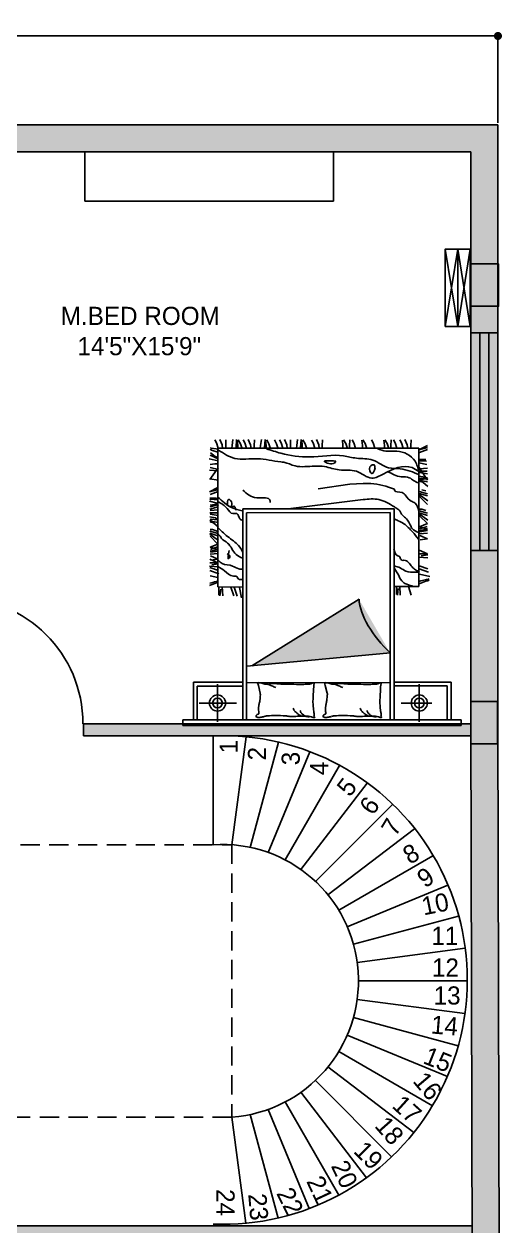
# Model space of a CAD drawing. Header units: inches. Extents: x -1202318 to 15458, y 120 to 819423.
# Drawn here: x 3672.3 to 3830.3, y 366.3 to 763.6 of the extents above; entities that cross this region are included whole.
import ezdxf

# ---------------------------------------------------------------- set-up
doc = ezdxf.new("R2010")
doc.units = ezdxf.units.IN
doc.header["$PDMODE"] = 98
doc.linetypes.add('HIDDEN', pattern=[9.525, 6.35, -3.175])
doc.styles.add('style 2', font='', dxfattribs={"height": 6})
doc.styles.get('style 2').set_extended_font_data('Bahnschrift')
doc.dimstyles.new('ISO-25', dxfattribs={"dimtxt": 6, "dimasz": 2.67, "dimexe": 1.25, "dimexo": 0.625, "dimgap": 0.645, "dimtad": 0, "dimdec": 0, "dimlunit": 3, "dimtxsty": 'style 2', "dimblk": 'DOT', "dimcen": 2.485, "dimclrd": 3, "dimclrt": 256, "dimadec": 0, "dimazin": 0, "dimtfac": 1, "dimtdec": 0, "dimtmove": 0, "dimatfit": 3, "dimfxl": 1, "dimarcsym": 1})

# ---------------------------------------------------------------- blocks, each defined once
blk = doc.blocks.new('A$C2B723114')
for p, q in [((0, 2.905), (2.827, 2.905)), ((0, 2.849), (0, 2.905)), ((2.827, 2.849), (0, 2.849)), ((0.101, 2.465), (0.101, 2.849)), ((0.14, 2.503), (0.14, 2.849)), ((0.424, 2.87), (0.424, 2.485)), ((0.679, 0.705), (0.679, 2.851)), ((0.719, 0.743), (0.719, 2.851)), ((2.178, 2.851), (2.178, 0.745)), ((2.216, 2.851), (2.216, 0.707)), ((2.474, 2.87), (2.474, 2.485)), ((2.68, 2.505), (2.68, 2.851)), ((2.718, 2.467), (2.718, 2.851)), ((2.827, 2.905), (2.827, 2.849)), ((0.609, 2.678), (0.295, 2.678)), ((1.379, 2.5), (1.36, 2.576)), ((2.059, 2.5), (2.04, 2.576)), ((2.659, 2.678), (2.282, 2.678)), ((0.679, 2.465), (0.101, 2.465)), ((0.677, 2.503), (0.14, 2.503)), ((0.719, 2.47), (2.178, 2.472)), ((1.386, 2.472), (1.379, 2.5)), ((2.066, 2.472), (2.059, 2.5)), ((2.219, 2.505), (2.68, 2.505)), ((2.219, 2.467), (2.718, 2.467)), ((2.177, 2.304), (0.718, 2.169)), ((1.036, 1.623), (2.125, 2.299)), ((2.229, 1.608), (2.252, 1.504)), ((2.273, 1.593), (2.306, 1.501)), ((2.307, 1.588), (2.337, 1.501)), ((2.419, 1.588), (2.425, 1.498)), ((2.449, 1.588), (2.439, 1.52)), ((0.427, 0.088), (0.427, 1.494)), ((0.427, 1.494), (0.679, 1.494)), ((0.505, 1.582), (0.535, 1.494)), ((0.617, 1.582), (0.623, 1.492)), ((0.647, 1.582), (0.637, 1.514)), ((0.657, 1.494), (0.657, 1.577)), ((2.469, 1.496), (2.216, 1.502)), ((2.459, 1.501), (2.459, 1.583)), ((2.469, 1.496), (2.469, 0.09)), ((0.317, 1.392), (0.421, 1.369)), ((0.332, 1.348), (0.424, 1.315)), ((2.46, 1.366), (2.552, 1.332)), ((2.469, 1.404), (2.549, 1.386)), ((0.337, 1.314), (0.424, 1.284)), ((2.465, 1.332), (2.552, 1.301)), ((2.465, 1.293), (2.555, 1.287)), ((2.465, 1.264), (2.533, 1.273)), ((2.47, 1.253), (2.552, 1.216)), ((2.552, 1.253), (2.47, 1.253)), ((2.543, 1.228), (2.47, 1.216)), ((0.337, 1.202), (0.427, 1.196)), ((0.337, 1.172), (0.405, 1.182)), ((0.424, 1.162), (0.342, 1.162)), ((0.342, 1.162), (0.424, 1.125)), ((2.549, 1.165), (2.467, 1.16)), ((2.546, 1.146), (2.467, 1.134)), ((2.47, 1.216), (2.546, 1.182)), ((2.549, 1.134), (2.47, 1.12)), ((2.47, 1.12), (2.549, 1.095)), ((2.546, 1.117), (2.473, 1.092)), ((0.416, 1.021), (0.342, 1.009)), ((0.342, 1.009), (0.418, 0.975)), ((2.464, 1.027), (2.552, 0.964)), ((2.549, 1.095), (2.47, 1.063)), ((2.47, 1.063), (2.549, 0.984)), ((2.47, 0.979), (2.552, 0.953)), ((0.421, 0.958), (0.339, 0.953)), ((0.418, 0.939), (0.339, 0.927)), ((0.421, 0.927), (0.342, 0.913)), ((0.342, 0.913), (0.421, 0.888)), ((0.421, 0.888), (0.342, 0.856)), ((0.342, 0.856), (0.421, 0.777)), ((0.418, 0.91), (0.345, 0.885)), ((2.464, 0.939), (2.487, 0.928)), ((2.464, 0.891), (2.515, 0.848)), ((2.467, 0.956), (2.552, 0.933)), ((2.487, 0.928), (2.526, 0.916)), ((2.526, 0.916), (2.549, 0.916)), ((0.336, 0.82), (0.424, 0.757)), ((0.339, 0.749), (0.424, 0.726)), ((0.342, 0.772), (0.424, 0.746)), ((2.178, 0.745), (0.719, 0.743)), ((2.467, 0.846), (2.521, 0.834)), ((2.549, 0.761), (2.467, 0.772)), ((2.473, 0.746), (2.467, 0.741)), ((2.47, 0.817), (2.493, 0.797)), ((2.549, 0.809), (2.47, 0.817)), ((2.552, 0.746), (2.473, 0.746)), ((2.493, 0.797), (2.535, 0.789)), ((2.515, 0.848), (2.549, 0.837)), ((2.521, 0.834), (2.552, 0.829)), ((2.552, 0.829), (2.529, 0.809)), ((2.535, 0.789), (2.552, 0.786)), ((0.336, 0.623), (0.424, 0.561)), ((0.342, 0.66), (0.421, 0.581)), ((0.359, 0.721), (0.399, 0.709)), ((0.399, 0.709), (0.421, 0.709)), ((2.216, 0.707), (0.679, 0.705)), ((0.994, 0.611), (1.755, 0.706)), ((2.549, 0.684), (2.464, 0.662)), ((2.464, 0.619), (2.478, 0.613)), ((2.467, 0.715), (2.549, 0.724)), ((2.552, 0.71), (2.467, 0.684)), ((2.549, 0.667), (2.476, 0.659)), ((2.476, 0.647), (2.555, 0.628)), ((2.478, 0.613), (2.541, 0.608)), ((2.541, 0.608), (2.552, 0.613)), ((0.339, 0.553), (0.424, 0.53)), ((0.342, 0.575), (0.424, 0.55)), ((0.359, 0.524), (0.399, 0.513)), ((1.452, 0.502), (1.131, 0.454)), ((2.467, 0.599), (2.487, 0.596)), ((2.467, 0.531), (2.549, 0.56)), ((2.467, 0.509), (2.555, 0.534)), ((2.555, 0.534), (2.47, 0.489)), ((2.487, 0.596), (2.552, 0.596)), ((0.336, 0.478), (0.387, 0.436)), ((0.421, 0.415), (0.336, 0.392)), ((0.339, 0.433), (0.393, 0.422)), ((0.424, 0.287), (0.339, 0.415)), ((0.342, 0.405), (0.365, 0.385)), ((0.421, 0.396), (0.342, 0.405)), ((0.421, 0.398), (0.348, 0.39)), ((0.365, 0.385), (0.407, 0.377)), ((0.387, 0.436), (0.421, 0.425)), ((0.393, 0.422), (0.424, 0.416)), ((0.424, 0.416), (0.402, 0.396)), ((0.407, 0.377), (0.424, 0.374)), ((1.131, 0.454), (0.994, 0.448)), ((2.467, 0.413), (2.552, 0.402)), ((2.467, 0.288), (2.552, 0.408)), ((0.421, 0.338), (0.339, 0.349)), ((0.339, 0.292), (0.421, 0.301)), ((0.424, 0.324), (0.345, 0.324)), ((0.348, 0.257), (0.427, 0.237)), ((2.464, 0.305), (2.549, 0.285)), ((2.467, 0.319), (2.555, 0.313)), ((2.47, 0.249), (2.501, 0.249)), ((2.501, 0.249), (2.549, 0.255)), ((0.339, 0.104), (0.421, 0.132)), ((0.351, 0.223), (0.413, 0.217)), ((0.359, 0.206), (0.424, 0.206)), ((0.413, 0.217), (0.424, 0.223)), ((2.467, 0.218), (2.56, 0.198)), ((2.467, 0.198), (2.549, 0.161)), ((2.467, 0.184), (2.498, 0.175)), ((2.47, 0.13), (2.535, 0.11)), ((2.498, 0.175), (2.546, 0.136)), ((0.339, 0.082), (0.427, 0.107)), ((0.427, 0.107), (0.342, 0.062)), ((2.469, 0.09), (0.427, 0.088)), ((0.511, 0.066), (0.508, 0.006)), ((0.511, 0.094), (0.511, 0.066)), ((0.542, 0.094), (0.547, 0.057)), ((0.547, 0.057), (0.57, 0.001)), ((0.587, 0.088), (0.604, 0.035)), ((0.604, 0.035), (0.621, 0.006)), ((0.651, 0.088), (0.668, 0.035)), ((0.668, 0.035), (0.685, 0.006)), ((0.713, 0.066), (0.71, 0.006)), ((0.713, 0.094), (0.713, 0.066)), ((0.733, 0.094), (0.75, 0.043)), ((0.75, 0.043), (0.773, 0.004)), ((0.779, 0.091), (0.779, 0.063)), ((0.779, 0.063), (0.784, 0.007)), ((0.874, 0.088), (0.891, 0.035)), ((0.891, 0.035), (0.908, 0.006)), ((0.956, 0.094), (0.973, 0.043)), ((0.973, 0.043), (0.996, 0.004)), ((1.001, 0.091), (1.001, 0.063)), ((1.001, 0.063), (1.007, 0.007)), ((1.072, 0.088), (1.089, 0.035)), ((1.089, 0.035), (1.106, 0.006)), ((1.134, 0.066), (1.131, 0.006)), ((1.134, 0.094), (1.134, 0.066)), ((1.154, 0.094), (1.171, 0.043)), ((1.171, 0.043), (1.194, 0.004)), ((1.2, 0.091), (1.2, 0.063)), ((1.2, 0.063), (1.205, 0.007)), ((1.409, 0.066), (1.406, 0.006)), ((1.409, 0.094), (1.409, 0.066)), ((1.44, 0.094), (1.446, 0.057)), ((1.446, 0.057), (1.468, 0.001)), ((1.485, 0.088), (1.502, 0.035)), ((1.502, 0.035), (1.519, 0.008)), ((1.567, 0.096), (1.584, 0.045)), ((1.584, 0.045), (1.607, 0.006)), ((1.613, 0.093), (1.613, 0.065)), ((1.613, 0.065), (1.618, 0.008)), ((1.63, 0.085), (1.624, 0.003)), ((1.669, 0.062), (1.661, 0.003)), ((1.672, 0.088), (1.669, 0.062)), ((1.734, 0.065), (1.732, 0.006)), ((1.734, 0.093), (1.734, 0.065)), ((1.766, 0.093), (1.771, 0.057)), ((1.771, 0.057), (1.794, 0)), ((1.811, 0.088), (1.828, 0.034)), ((1.828, 0.034), (1.845, 0.006)), ((1.857, 0.096), (1.874, 0.045)), ((1.874, 0.045), (1.896, 0.006)), ((1.934, 0.096), (1.951, 0.045)), ((1.951, 0.045), (1.974, 0.006)), ((1.98, 0.093), (1.98, 0.065)), ((1.98, 0.065), (1.985, 0.008)), ((1.997, 0.085), (1.991, 0.003)), ((2.036, 0.062), (2.028, 0.003)), ((2.039, 0.088), (2.036, 0.062)), ((2.101, 0.065), (2.098, 0.006)), ((2.101, 0.093), (2.101, 0.065)), ((2.132, 0.093), (2.138, 0.057)), ((2.138, 0.057), (2.161, 0)), ((2.178, 0.088), (2.195, 0.034)), ((2.195, 0.034), (2.212, 0.006)), ((2.224, 0.096), (2.241, 0.045)), ((2.241, 0.045), (2.263, 0.006)), ((2.269, 0.093), (2.269, 0.065)), ((2.269, 0.065), (2.275, 0.008)), ((2.286, 0.085), (2.28, 0.003)), ((2.326, 0.062), (2.317, 0.003)), ((2.328, 0.088), (2.326, 0.062)), ((2.391, 0.065), (2.388, 0.006)), ((2.391, 0.093), (2.391, 0.065)), ((2.422, 0.093), (2.427, 0.057)), ((2.427, 0.057), (2.45, 0)), ((2.464, 0.099), (2.538, 0.088)), ((2.467, 0.088), (2.484, 0.034)), ((2.484, 0.034), (2.501, 0.006)), ((2.535, 0.11), (2.549, 0.099)), ((2.538, 0.088), (2.546, 0.082))]:
    blk.add_line(p, q)
for centre, radius in [((0.424, 2.678), 0.0821), ((0.424, 2.678), 0.0493), ((2.474, 2.678), 0.0821), ((2.474, 2.678), 0.0493)]:
    blk.add_circle(centre, radius)
for centre, radius, start, end in [((0.809, 2.821), 0.00315, 111.7883, 160.436), ((0.808, 2.821), 0.00214, 160.436, 281.8931), ((0.816, 2.802), 0.0232, 94.3025, 111.7883), ((0.809, 2.815), 0.00394, 21.9904, 101.8931), ((0.799, 2.811), 0.0144, 338.579, 21.9904), ((0.816, 2.799), 0.0266, 59.3487, 94.3025), ((0.855, 2.864), 0.0497, 239.3487, 264.7408), ((0.92, 3.568), 0.757, 264.7408, 268.0921), ((0.868, 2.725), 0.0915, 74.0648, 94.2159), ((0.868, 2.725), 0.0915, 53.9136, 74.0648), ((0.941, 4.189), 1.378, 268.0921, 270.5757), ((0.86, 2.61), 0.216, 62.7604, 69.1397), ((0.947, 3.616), 0.805, 270.5757, 274.8018), ((1.036, 2.548), 0.267, 87.4614, 94.8018), ((1.042, 2.674), 0.14, 79.8101, 87.4614), ((1.153, 3.293), 0.488, 259.8101, 263.9133), ((1.204, 3.77), 0.967, 263.9133, 270), ((1.204, 3.432), 0.629, 270, 277.5469), ((1.257, 3.029), 0.223, 277.5469, 285.744), ((1.394, 2.544), 0.281, 98.4372, 105.744), ((1.375, 2.675), 0.149, 90, 98.4372), ((1.375, 2.74), 0.0833, 78.7276, 90), ((1.389, 2.81), 0.0121, 333.4195, 78.7276), ((1.489, 2.821), 0.00315, 111.7883, 160.436), ((1.488, 2.821), 0.00214, 160.436, 281.8931), ((1.497, 2.802), 0.0232, 94.3025, 111.7883), ((1.489, 2.815), 0.00394, 21.9904, 101.8931), ((1.48, 2.811), 0.0144, 338.579, 21.9904), ((1.497, 2.799), 0.0266, 59.3487, 94.3025), ((1.536, 2.864), 0.0497, 239.3487, 264.7408), ((1.601, 3.568), 0.757, 264.7408, 268.0921), ((1.548, 2.725), 0.0915, 74.0648, 94.2159), ((1.548, 2.725), 0.0915, 53.9136, 74.0648), ((1.621, 4.189), 1.378, 268.0921, 270.5757), ((1.54, 2.61), 0.216, 62.7604, 69.1397), ((1.627, 3.616), 0.805, 270.5757, 274.8018), ((1.717, 2.548), 0.267, 87.4614, 94.8018), ((1.722, 2.674), 0.14, 79.8101, 87.4614), ((1.834, 3.293), 0.488, 259.8101, 263.9133), ((1.884, 3.77), 0.967, 263.9133, 270), ((1.884, 3.432), 0.629, 270, 277.5469), ((1.938, 3.029), 0.223, 277.5469, 285.744), ((2.075, 2.544), 0.281, 98.4372, 105.744), ((2.055, 2.675), 0.149, 90, 98.4372), ((2.055, 2.74), 0.0833, 78.7276, 90), ((2.069, 2.81), 0.0121, 333.4195, 78.7276), ((0.841, 2.795), 0.0302, 158.579, 188.1335), ((1.036, 2.823), 0.227, 188.1335, 192.1095), ((0.635, 2.737), 0.183, 7.6809, 12.1095), ((-0.018, 2.649), 0.842, 3.3687, 7.6809), ((0.198, 2.661), 0.626, 358.3669, 3.3687), ((0.868, 2.725), 0.0915, 36.1766, 53.9136), ((0.868, 2.725), 0.0915, 18.4397, 36.1766), ((0.926, 2.739), 0.0708, 51.6114, 62.7604), ((0.746, 2.511), 0.361, 46.1885, 51.6114), ((0.852, 2.622), 0.208, 39.0349, 46.1885), ((0.978, 2.724), 0.0455, 28.3168, 39.0349), ((0.856, 2.658), 0.185, 23.0028, 28.3168), ((0.572, 2.843), 0.813, 347.8016, 350.3156), ((1.371, 2.819), 0.0315, 274.4002, 333.4195), ((0.923, 2.738), 0.453, 0, 6.2324), ((1.188, 2.738), 0.188, 350.3156, 0), ((1.521, 2.795), 0.0302, 158.579, 188.1335), ((1.716, 2.823), 0.227, 188.1335, 192.1095), ((1.315, 2.737), 0.183, 7.6809, 12.1095), ((0.662, 2.649), 0.842, 3.3687, 7.6809), ((0.878, 2.661), 0.626, 358.3669, 3.3687), ((1.548, 2.725), 0.0915, 36.1766, 53.9136), ((1.548, 2.725), 0.0915, 18.4397, 36.1766), ((1.607, 2.739), 0.0708, 51.6114, 62.7604), ((1.426, 2.511), 0.361, 46.1885, 51.6114), ((1.533, 2.622), 0.208, 39.0349, 46.1885), ((1.659, 2.724), 0.0455, 28.3168, 39.0349), ((1.536, 2.658), 0.185, 23.0028, 28.3168), ((1.253, 2.843), 0.813, 347.8016, 350.3156), ((2.052, 2.819), 0.0315, 274.4002, 333.4195), ((1.603, 2.738), 0.453, 0, 6.2324), ((1.869, 2.738), 0.188, 350.3156, 0), ((-11.732, 3.282), 12.572, 356.4951, 356.945), ((-0.435, 2.679), 1.259, 356.945, 358.3669), ((1.965, 2.566), 0.607, 171.9949, 177.3351), ((1.42, 2.591), 0.0624, 177.3351, 194.0452), ((1.653, 2.61), 0.292, 167.8016, 171.9949), ((-11.052, 3.282), 12.572, 356.4951, 356.945), ((0.245, 2.679), 1.259, 356.945, 358.3669), ((2.645, 2.566), 0.607, 171.9949, 177.3351), ((2.101, 2.591), 0.0624, 177.3351, 194.0452), ((2.333, 2.61), 0.292, 167.8016, 171.9949), ((0.521, 2.532), 0.296, 350.0016, 356.4951), ((0.83, 2.477), 0.0178, 170.0016, 196.6978), ((0.814, 2.473), 0.00122, 196.6978, 277.1204), ((0.804, 2.551), 0.0807, 277.1204, 286.2212), ((0.807, 2.542), 0.0707, 286.2212, 297.2841), ((0.858, 2.442), 0.0418, 102.869, 117.2841), ((0.879, 2.352), 0.135, 93.574, 102.869), ((0.938, 1.415), 1.073, 90.2865, 93.574), ((0.959, -2.784), 5.272, 89.0296, 90.2865), ((0.995, -0.612), 3.1, 87.3904, 89.0296), ((1.085, 1.364), 1.122, 85.3824, 87.3904), ((1.28, 3.773), 1.295, 265.3824, 267.2509), ((1.492, 3.136), 0.681, 244.6889, 246.5156), ((1.228, 2.691), 0.212, 267.2509, 281.5586), ((1.492, 3.136), 0.681, 246.5156, 248.3423), ((1.492, 3.136), 0.681, 248.3423, 250.572), ((1.492, 3.136), 0.681, 250.572, 252.8018), ((1.297, 2.351), 0.135, 83.5659, 101.5586), ((1.3, 2.375), 0.11, 72.6136, 83.5659), ((1.396, 2.683), 0.212, 252.6136, 260.5159), ((1.403, 2.72), 0.25, 260.5159, 265.9171), ((1.385, 2.472), 0.000845, 265.9171, 14.0449), ((1.51, 2.477), 0.0178, 170.0016, 196.6978), ((1.201, 2.532), 0.296, 350.0016, 356.4951), ((1.494, 2.473), 0.00122, 196.6978, 277.1204), ((1.484, 2.551), 0.0807, 277.1204, 286.2212), ((1.487, 2.542), 0.0707, 286.2212, 297.2841), ((1.539, 2.442), 0.0418, 102.869, 117.2841), ((1.559, 2.352), 0.135, 93.574, 102.869), ((1.618, 1.415), 1.073, 90.2865, 93.574), ((1.639, -2.784), 5.272, 89.0296, 90.2865), ((1.676, -0.612), 3.1, 87.3904, 89.0296), ((1.766, 1.364), 1.122, 85.3824, 87.3904), ((1.96, 3.773), 1.295, 265.3824, 267.2509), ((2.172, 3.136), 0.681, 244.6889, 246.5156), ((1.908, 2.691), 0.212, 267.2509, 281.5586), ((2.172, 3.136), 0.681, 246.5156, 248.3423), ((2.172, 3.136), 0.681, 248.3423, 250.572), ((2.172, 3.136), 0.681, 250.572, 252.8018), ((1.978, 2.351), 0.135, 83.5659, 101.5586), ((1.981, 2.375), 0.11, 72.6136, 83.5659), ((2.077, 2.683), 0.212, 252.6136, 260.5159), ((2.083, 2.72), 0.25, 260.5159, 265.9171), ((2.065, 2.472), 0.000845, 265.9171, 14.0449)]:
    blk.add_arc(centre, radius, start, end)
blk.add_ellipse((0.496, 1.913), major_axis=(0.489, -0.46), ratio=0.503305, start_param=0.491272, end_param=1.591113)
for points, knots in [([(0.427, 1.468), (0.404, 1.458), (0.369, 1.444), (0.334, 1.434), (0.322, 1.431)], [0, 0, 0, 0, 98.452083, 144.639601, 144.639601, 144.639601, 144.639601]), ([(0.677, 1.31), (0.661, 1.334), (0.632, 1.38), (0.604, 1.45), (0.542, 1.475), (0.506, 1.487), (0.485, 1.494)], [0, 0, 0, 0, 110.980521, 216.571322, 273.316778, 363.252298, 363.252298, 363.252298, 363.252298]), ([(2.555, 1.485), (2.531, 1.476), (2.503, 1.464), (2.474, 1.455), (2.469, 1.454)], [0, 0, 0, 0, 98.452083, 119.481049, 119.481049, 119.481049, 119.481049]), ([(0.424, 1.442), (0.403, 1.437), (0.369, 1.428), (0.335, 1.42), (0.322, 1.417)], [0, 0, 0, 0, 84.638756, 136.955563, 136.955563, 136.955563, 136.955563]), ([(0.677, 1.286), (0.657, 1.291), (0.615, 1.302), (0.554, 1.353), (0.482, 1.349), (0.436, 1.349), (0.423, 1.349)], [0, 0, 0, 0, 80.250278, 168.388677, 295.908361, 346.663112, 346.663112, 346.663112, 346.663112]), ([(0.423, 1.344), (0.437, 1.339), (0.464, 1.326), (0.513, 1.285), (0.546, 1.216), (0.613, 1.235), (0.614, 1.191), (0.664, 1.181), (0.674, 1.144), (0.682, 1.115)], [0, 0, 0, 0, 56.745495, 115.23739, 254.956954, 286.678662, 337.828324, 366.201072, 468.500395, 468.500395, 468.500395, 468.500395]), ([(2.215, 1.421), (2.233, 1.425), (2.264, 1.43), (2.276, 1.384), (2.343, 1.397), (2.395, 1.334), (2.447, 1.303), (2.47, 1.29)], [0, 0, 0, 0, 61.886907, 102.717887, 145.699352, 284.082577, 386.765171, 386.765171, 386.765171, 386.765171]), ([(2.552, 1.46), (2.531, 1.455), (2.503, 1.448), (2.475, 1.441), (2.469, 1.439)], [0, 0, 0, 0, 84.638756, 111.94623, 111.94623, 111.94623, 111.94623]), ([(2.215, 1.319), (2.229, 1.319), (2.268, 1.319), (2.329, 1.271), (2.414, 1.279), (2.454, 1.24), (2.466, 1.228)], [0, 0, 0, 0, 57.155505, 146.33427, 287.936209, 355.396728, 355.396728, 355.396728, 355.396728]), ([(2.357, 1.127), (2.366, 1.176), (2.376, 1.235), (2.337, 1.185), (2.36, 1.171), (2.377, 1.161)], [0, 0, 0, 0, 107.853607, 130.728419, 189.220329, 189.220329, 189.220329, 189.220329]), ([(2.215, 1.148), (2.225, 1.129), (2.258, 1.067), (2.361, 1.001), (2.431, 0.934), (2.466, 0.9)], [0, 0, 0, 0, 83.02987, 271.460712, 463.033803, 463.033803, 463.033803, 463.033803]), ([(2.218, 1.206), (2.242, 1.196), (2.312, 1.166), (2.342, 1.055), (2.427, 1.022), (2.447, 0.981), (2.462, 0.968), (2.47, 0.962)], [0, 0, 0, 0, 97.73655, 287.59661, 389.176293, 423.403759, 463.679181, 463.679181, 463.679181, 463.679181]), ([(0.682, 0.803), (0.667, 0.812), (0.634, 0.832), (0.579, 0.852), (0.535, 0.897), (0.483, 0.946), (0.452, 0.988), (0.433, 1.013)], [0, 0, 0, 0, 65.318952, 150.437229, 226.833166, 307.58338, 429.454095, 429.454095, 429.454095, 429.454095]), ([(0.428, 0.945), (0.455, 0.935), (0.496, 0.921), (0.522, 0.844), (0.563, 0.795), (0.611, 0.757), (0.621, 0.717), (0.654, 0.702), (0.672, 0.69), (0.677, 0.686)], [0, 0, 0, 0, 102.299436, 159.044876, 303.717955, 348.579152, 391.138254, 454.581655, 477.456496, 477.456496, 477.456496, 477.456496]), ([(0.428, 0.74), (0.435, 0.703), (0.444, 0.65), (0.519, 0.627), (0.555, 0.581), (0.598, 0.524), (0.679, 0.541), (0.677, 0.509), (0.677, 0.506)], [0, 0, 0, 0, 130.791737, 187.537266, 286.231946, 353.673191, 460.023761, 472.712403, 472.712403, 472.712403, 472.712403]), ([(2.215, 0.823), (2.227, 0.82), (2.261, 0.812), (2.261, 0.74), (2.335, 0.766), (2.379, 0.684), (2.434, 0.652), (2.466, 0.633)], [0, 0, 0, 0, 46.747668, 127.438174, 179.649794, 280.561838, 429.605131, 429.605131, 429.605131, 429.605131]), ([(0.677, 0.686), (0.728, 0.655), (0.825, 0.594), (0.939, 0.606), (0.994, 0.611)], [0, 0, 0, 0, 225.995823, 434.686543, 434.686543, 434.686543, 434.686543]), ([(2.215, 0.517), (2.176, 0.552), (2.105, 0.618), (1.936, 0.58), (1.939, 0.634), (1.939, 0.64)], [0, 0, 0, 0, 208.073343, 389.01094, 409.01094, 409.01094, 409.01094, 409.01094]), ([(2.222, 0.725), (2.26, 0.716), (2.355, 0.694), (2.426, 0.627), (2.47, 0.586)], [0, 0, 0, 0, 148.665024, 375.555892, 375.555892, 375.555892, 375.555892]), ([(2.372, 0.674), (2.374, 0.643), (2.377, 0.588), (2.315, 0.638), (2.34, 0.702), (2.297, 0.665), (2.292, 0.696), (2.289, 0.718)], [0, 0, 0, 0, 83.446591, 150.887818, 201.642461, 230.015204, 286.760644, 286.760644, 286.760644, 286.760644]), ([(0.677, 0.506), (0.755, 0.479), (0.859, 0.444), (0.967, 0.447), (0.994, 0.448)], [0, 0, 0, 0, 319.374611, 421.61723, 421.61723, 421.61723, 421.61723]), ([(2.463, 0.109), (2.409, 0.144), (2.29, 0.223), (2.062, 0.177), (1.901, 0.225), (1.77, 0.234), (1.694, 0.277), (1.553, 0.279), (1.4, 0.259), (1.232, 0.327), (1.059, 0.294), (0.922, 0.426), (0.736, 0.32), (0.559, 0.239), (0.45, 0.312), (0.427, 0.327)], [0, 0, 0, 0, 239.874704, 538.942419, 850.40885, 893.390315, 1047.998294, 1176.505142, 1437.500972, 1637.333004, 1864.324391, 2089.058767, 2248.736533, 2637.953392, 2744.252142, 2744.252142, 2744.252142, 2744.252142]), ([(0.433, 0.443), (0.45, 0.436), (0.483, 0.422), (0.531, 0.376), (0.632, 0.388), (0.7, 0.351), (0.742, 0.328)], [0, 0, 0, 0, 70.931849, 139.556414, 248.154027, 434.709995, 434.709995, 434.709995, 434.709995]), ([(1.977, 0.096), (1.929, 0.112), (1.786, 0.157), (1.522, 0.199), (1.261, 0.141), (1.053, 0.202), (0.886, 0.188), (0.76, 0.304), (0.621, 0.292), (0.519, 0.32), (0.457, 0.346), (0.428, 0.358)], [0, 0, 0, 0, 198.710624, 582.73994, 1031.873213, 1206.082894, 1423.278209, 1655.952104, 1808.744089, 1945.69963, 2068.229211, 2068.229211, 2068.229211, 2068.229211]), ([(0.847, 0.094), (0.82, 0.105), (0.757, 0.129), (0.62, 0.103), (0.462, 0.184), (0.437, 0.294), (0.428, 0.333)], [0, 0, 0, 0, 112.422038, 258.341957, 533.791494, 688.286079, 688.286079, 688.286079, 688.286079]), ([(0.872, 0.294), (0.882, 0.322), (0.904, 0.381), (0.952, 0.277), (0.873, 0.245), (0.876, 0.28), (0.877, 0.294)], [0, 0, 0, 0, 82.720021, 175.094899, 237.579423, 282.440623, 282.440623, 282.440623, 282.440623]), ([(1.271, 0.221), (1.334, 0.217), (1.453, 0.21), (1.297, 0.266), (1.276, 0.228), (1.271, 0.221)], [0, 0, 0, 0, 150.888188, 283.977876, 315.699589, 315.699589, 315.699589, 315.699589])]:
    blk.add_open_spline(points, degree=3, knots=knots)
blk = doc.blocks.new('D1 inch')
for p, q in [((0, 41.76), (0, 0)), ((3, 41.65), (3, 0)), ((0, 0), (3, 0)), ((41.76, 0), (42, 0))]:
    blk.add_line(p, q)
blk.add_arc((0, 0), 41.76, 0, 90)
blk = doc.blocks.new('W1')
for p, q in [((-36, 9), (-36, 0)), ((-36, 9), (36, 9)), ((36, 9), (36, 0)), ((-36, 0), (36, 0))]:
    blk.add_line(p, q)
at = {"ltscale": 0.25}
for p, q in [((-36, 6), (36, 6)), ((-36, 3), (36, 3))]:
    blk.add_line(p, q, dxfattribs=at)
blk = doc.blocks.new('_Dot')
at = {"color": 0, "linetype": 'ByBlock', "lineweight": -2}
blk.add_line((-0.5, 0), (-1, 0), dxfattribs=at)
at = {"color": 0, "linetype": 'ByBlock', "const_width": 0.5}
blk.add_lwpolyline([(-0.25, 0, 1), (0.25, 0, 1)], format="xyb", close=True, dxfattribs=at)
blk = doc.blocks.new('*D187')
at = {"color": 0, "lineweight": -2, "transparency": 16777216}
for p, q in [((3470.01, 730.95), (3470.01, 760.92)), ((3829.01, 730.95), (3829.01, 760.92))]:
    blk.add_line(p, q, dxfattribs=at)
at = {"color": 3, "lineweight": -2, "transparency": 16777216}
for p, q in [((3472.68, 759.67), (3637.82, 759.67)), ((3826.34, 759.67), (3661.2, 759.67))]:
    blk.add_line(p, q, dxfattribs=at)
at = {"layer": 'Defpoints', "color": 0, "transparency": 16777216}
for p in [(3829.01, 759.67), (3470.01, 730.32), (3829.01, 730.32)]:
    blk.add_point(p, dxfattribs=at)
at = {"color": 3, "lineweight": -2, "transparency": 16777216, "xscale": 2.67, "yscale": 2.67, "zscale": 2.67, "rotation": 180}
blk.add_blockref('_Dot', (3470.01, 759.67), dxfattribs=at)
at = {"color": 3, "lineweight": -2, "transparency": 16777216, "xscale": 2.67, "yscale": 2.67, "zscale": 2.67}
blk.add_blockref('_Dot', (3829.01, 759.67), dxfattribs=at)
at = {"transparency": 16777216, "insert": (3649.51, 759.67), "char_height": 6, "attachment_point": 5, "style": 'style 2'}
blk.add_mtext('29\'-11"', dxfattribs=at)
blk = doc.blocks.new('*U190')
for p, q in [((0, 0), (38, 235)), ((38, 0), (0, 235)), ((38, 0), (76, 235)), ((76, 0), (38, 235))]:
    blk.add_line(p, q)
for points in [[(0, 0), (38, 0), (38, 235), (0, 235)], [(38, 0), (76, 0), (76, 235), (38, 235)]]:
    blk.add_lwpolyline(points, close=True)

msp = doc.modelspace()

# ---------------------------------------------------------------- hatches: boundary and pattern name
at = {"linetype": 'ByBlock'}
h = msp.add_hatch(color=250, dxfattribs=at)
h.dxf.hatch_style = 1
h.paths.add_polyline_path([(3829.01, 730.32), (3470.01, 730.32), (3470.01, 715.39), (3479.01, 715.39), (3479.01, 721.32), (3643.01, 721.32), (3647.01, 721.32), (3820.01, 721.32), (3820.01, 661.54), (3829.01, 661.54)])
h.paths.add_polyline_path([(3479.01, 657.32), (3643.01, 657.32), (3643.01, 661.32), (3611.62, 661.32, -0.057733), (3608.93, 661.01, -0.057733), (3606.24, 661.32), (3479.01, 661.32), (3479.01, 667.39), (3470.01, 667.39), (3470.01, 622.61), (3479.01, 622.61)])
h.paths.add_polyline_path([(3479.01, 528.32), (3497.27, 528.32), (3497.27, 532.32), (3479.01, 532.32), (3479.01, 622.61), (3470.01, 622.61), (3470.01, 201.32), (3579.01, 201.32), (3579.01, 210.32), (3479.01, 210.32), (3479.01, 310.32), (3579.01, 310.32), (3579.01, 326.32), (3575.01, 326.32), (3575.01, 314.32), (3479.01, 314.32), (3479.01, 362.32), (3575.01, 362.32), (3575.01, 359.32), (3579.01, 359.32), (3584.35, 359.32), (3584.35, 366.32), (3479.01, 366.32)])
h.paths.add_polyline_path([(3829.01, 532.32), (3829.01, 661.54), (3820.01, 661.54), (3820.01, 532.31), (3820.56, 311.32), (3732.56, 311.32), (3678.01, 311.32), (3678.01, 307.18), (3736.58, 307.32), (3820.57, 307.32), (3820.69, 259.32), (3736.69, 259.32), (3736.66, 271.49), (3732.66, 271.48), (3732.7, 255.32), (3820.7, 255.32), (3821.01, 130.32), (3633.01, 130.32), (3633.01, 183.32), (3633.01, 304.06), (3633.01, 311.32), (3633.01, 362.32), (3820.43, 362.32), (3820.42, 366.32), (3626.01, 366.32), (3626.01, 362.32), (3629.01, 362.32), (3629.01, 210.32), (3621.01, 210.32), (3621.01, 201.32), (3624.01, 201.32), (3624.01, 121.32), (3830.04, 121.32)])
h = msp.add_hatch(color=250)
h.dxf.hatch_style = 1
h.paths.add_polyline_path([(3647.01, 685.32), (3643.01, 685.32), (3643.01, 532.32), (3618.19, 532.32), (3618.19, 528.32), (3650.01, 528.32), (3650.01, 532.32), (3647.01, 532.32)])
h.paths.add_polyline_path([(3820.01, 532.32), (3692.01, 532.32), (3692.01, 528.32), (3734.88, 528.32, -0.020116), (3741.38, 528.32), (3820.02, 528.32)])
at = {"true_color": 0x293189}
h = msp.add_hatch(color=177, dxfattribs=at)
h.dxf.hatch_style = 1
edge = h.paths.add_edge_path()
edge.add_ellipse((3800.65, 564.05), major_axis=(-15.91, 14.99), ratio=0.503305, start_angle=28.1478, end_angle=91.0827, ccw=False)
edge.add_line((3783.06, 573.49), (3747.66, 551.5))
edge.add_line((3747.66, 551.5), (3793.41, 555.74))
edge.add_line((3793.41, 555.74), (3793.41, 555.76))

# ---------------------------------------------------------------- linework, layer by layer
for p, q in [((3470.01, 730.32), (3829.01, 730.32)), ((3829.01, 730.32), (3829.01, 532.32)), ((3647.01, 721.32), (3820.01, 721.32)), ((3820.01, 721.32), (3820.01, 532.32)), ((3692.01, 532.32), (3692.01, 528.32)), ((3692.01, 532.32), (3820.01, 532.32)), ((3732.01, 532.08), (3732.01, 531.78)), ((3820.01, 532.3), (3820.56, 311.32)), ((3829.01, 532.32), (3830.04, 121.32)), ((3692.01, 528.32), (3820.01, 528.32)), ((3734.88, 492.35), (3734.88, 528.32)), ((3741.02, 492.32), (3745.72, 527.99)), ((3756.42, 526.21), (3747.1, 491.46)), ((3766.79, 523.02), (3753.01, 489.78)), ((3776.64, 518.48), (3758.64, 487.32)), ((3785.79, 512.66), (3763.88, 484.11)), ((3794.09, 505.67), (3768.63, 480.23)), ((3801.38, 497.63), (3772.81, 475.73)), ((3776.35, 470.71), (3807.53, 488.7)), ((3779.17, 465.25), (3812.43, 479.02)), ((3781.22, 459.46), (3815.99, 468.77)), ((3782.46, 453.45), (3818.15, 458.14)), ((3782.88, 447.32), (3818.88, 447.32)), ((3782.46, 441.19), (3818.11, 436.5)), ((3781.22, 435.18), (3815.9, 425.89)), ((3779.17, 429.39), (3812.29, 415.68)), ((3776.35, 423.94), (3807.35, 406.05)), ((3801.17, 397.17), (3772.81, 418.91)), ((3768.63, 414.42), (3793.86, 389.2)), ((3785.57, 382.28), (3763.88, 410.53)), ((3758.64, 407.32), (3776.42, 376.54)), ((3745.6, 367.23), (3741.02, 402.32)), ((3756.28, 368.95), (3747.1, 403.18)), ((3766.61, 372.07), (3753.01, 404.86)), ((3626.01, 366.32), (3820.42, 366.32))]:
    msp.add_line(p, q)
at = {"linetype": 'ByBlock'}
for p, q in [((3692.42, 721.32), (3692.42, 705.04)), ((3774.6, 705.04), (3774.6, 721.32)), ((3692.42, 705.04), (3774.6, 705.04)), ((3820.01, 661.54), (3829.01, 661.54)), ((3820.01, 589.54), (3829.01, 589.54))]:
    msp.add_line(p, q, dxfattribs=at)
for points in [[(3820.2, 684.3), (3829.2, 684.3), (3829.2, 670.3), (3820.2, 670.3)], [(3819.87, 539.71), (3828.87, 539.71), (3828.87, 525.71), (3819.87, 525.71)]]:
    msp.add_lwpolyline(points, dxfattribs=at)
at = {"linetype": 'HIDDEN'}
msp.add_lwpolyline([(3528.24, 492.35), (3741.02, 492.35), (3741.02, 402.32), (3528.24, 402.32)], close=True, dxfattribs=at)
for centre, radius, start, end in [((3738.13, 447.63), 80.75, 267.6952, 92.3048), ((3737.76, 447.32), 45.12, 274.1399, 93.6656)]:
    msp.add_arc(centre, radius, start, end)

# ---------------------------------------------------------------- block references
at = {"linetype": 'ByBlock', "xscale": 0.1087224056793524, "yscale": 0.1087224056793524, "zscale": 0.1087224056793524}
msp.add_blockref('*U190', (3811.61, 663.65), dxfattribs=at)
at = {"linetype": 'HIDDEN', "rotation": 270}
msp.add_blockref('W1', (3820.01, 625.54), dxfattribs=at)
at = {"xscale": 32.5511795940252, "yscale": 32.5511795940252, "zscale": 32.5511795940252, "rotation": 180}
msp.add_blockref('A$C2B723114', (3816.8, 626.33), dxfattribs=at)
msp.add_blockref('D1 inch', (3650.01, 532.32))

# ---------------------------------------------------------------- texts
at = {"char_height": 6, "attachment_point": 1, "style": 'style 2'}
for s, width, insert in [('\\pi7.8263;M.BED ROOM\\P\\pi13.37;14\'5"X15\'9"', 63.9951, (3676.6, 670.14)), ('\\pi7.9904;11 ', 20.4869, (3798.99, 465.24)), ('\\pi7.0681;12 ', 20.4869, (3800.12, 454.75)), ('\\pi7.0784;13 ', 20.4869, (3800.66, 445.51))]:
    msp.add_mtext_dynamic_manual_height_columns(s, width=width, gutter_width=30, heights=[0], dxfattribs=dict(at, insert=insert))
for s, width, heights, insert, rotation in [('\\pi9.3955;1 ', 20.4869, [0], (3736.96, 513.11), 90), ('\\pi8.5144;2  ', 20.4869, [0], (3746.32, 511.68), 90), ('\\pi8.4835;3 ', 20.4869, [0], (3757.48, 510.11), 90), ('\\pi8.3143;4 ', 20.4869, [0], (3766.9, 507.01), 90), ('\\pi8.5619;5 ', 20.4869, [0], (3770.06, 504.69), 52.4785), ('\\pi8.5702;6', 20.4869, [6.06], (3777.73, 498.34), 54.0207), ('\\pi8.6114;7 ', 20.4869, [0], (3785.58, 490.52), 58.7279), ('\\pi8.4237;8 ', 20.4869, [0], (3789.53, 486.65), 29.9829), ('\\pi8.5702;9 ', 20.4869, [0], (3794.41, 478.03), 33.8663), ('\\pi7.0021;10  ', 20.4869, [0], (3796.41, 473.44), 11.4894), ('\\pi6.8267;14 ', 20.4869, [0], (3800.36, 436.48), 355.4198), ('\\pi7.033;15', 20.4869, [0], (3799.55, 428.38), 338.4017), ('\\pi7.1032;16 ', 20.4869, [0], (3800.59, 423.38), 310.217), ('\\pi7.1651;17 ', 20.4869, [0], (3792.4, 414.95), 317.6361), ('\\pi6.9257;18 ', 20.4869, [0], (3787.87, 408.4), 311.3845), ('\\pi7.1032;19 ', 20.4869, [0], (3780.23, 400.03), 314.7859), ('\\pi6.2655;20  ', 20.4869, [0], (3776.4, 394.43), 295.3725), ('\\pi7.2538;21 ', 20.4869, [0], (3767.92, 390.2), 295.0085), ('24', 9.2734, [0], (3741.92, 378.51), 270), ('\\pi6.3315;22 ', 20.4869, [0], (3758.13, 385.44), 296.5898), ('\\pi6.3418;23 ', 20.4869, [0], (3751.89, 383.64), 274.6922)]:
    msp.add_mtext_dynamic_manual_height_columns(s, width=width, gutter_width=30, heights=heights, dxfattribs=dict(at, insert=insert, rotation=rotation))

# ---------------------------------------------------------------- dimensions: what is measured, and where the dimension line sits
dim = msp.add_linear_dim(base=(3829.01, 759.67), p1=(3470.01, 730.32), p2=(3829.01, 730.32), dimstyle='ISO-25')
dim.commit()
dim.dimension.update_dxf_attribs({"geometry": '*D187', "text_midpoint": (3649.51, 759.67)})

doc.saveas('drawing.dxf')
